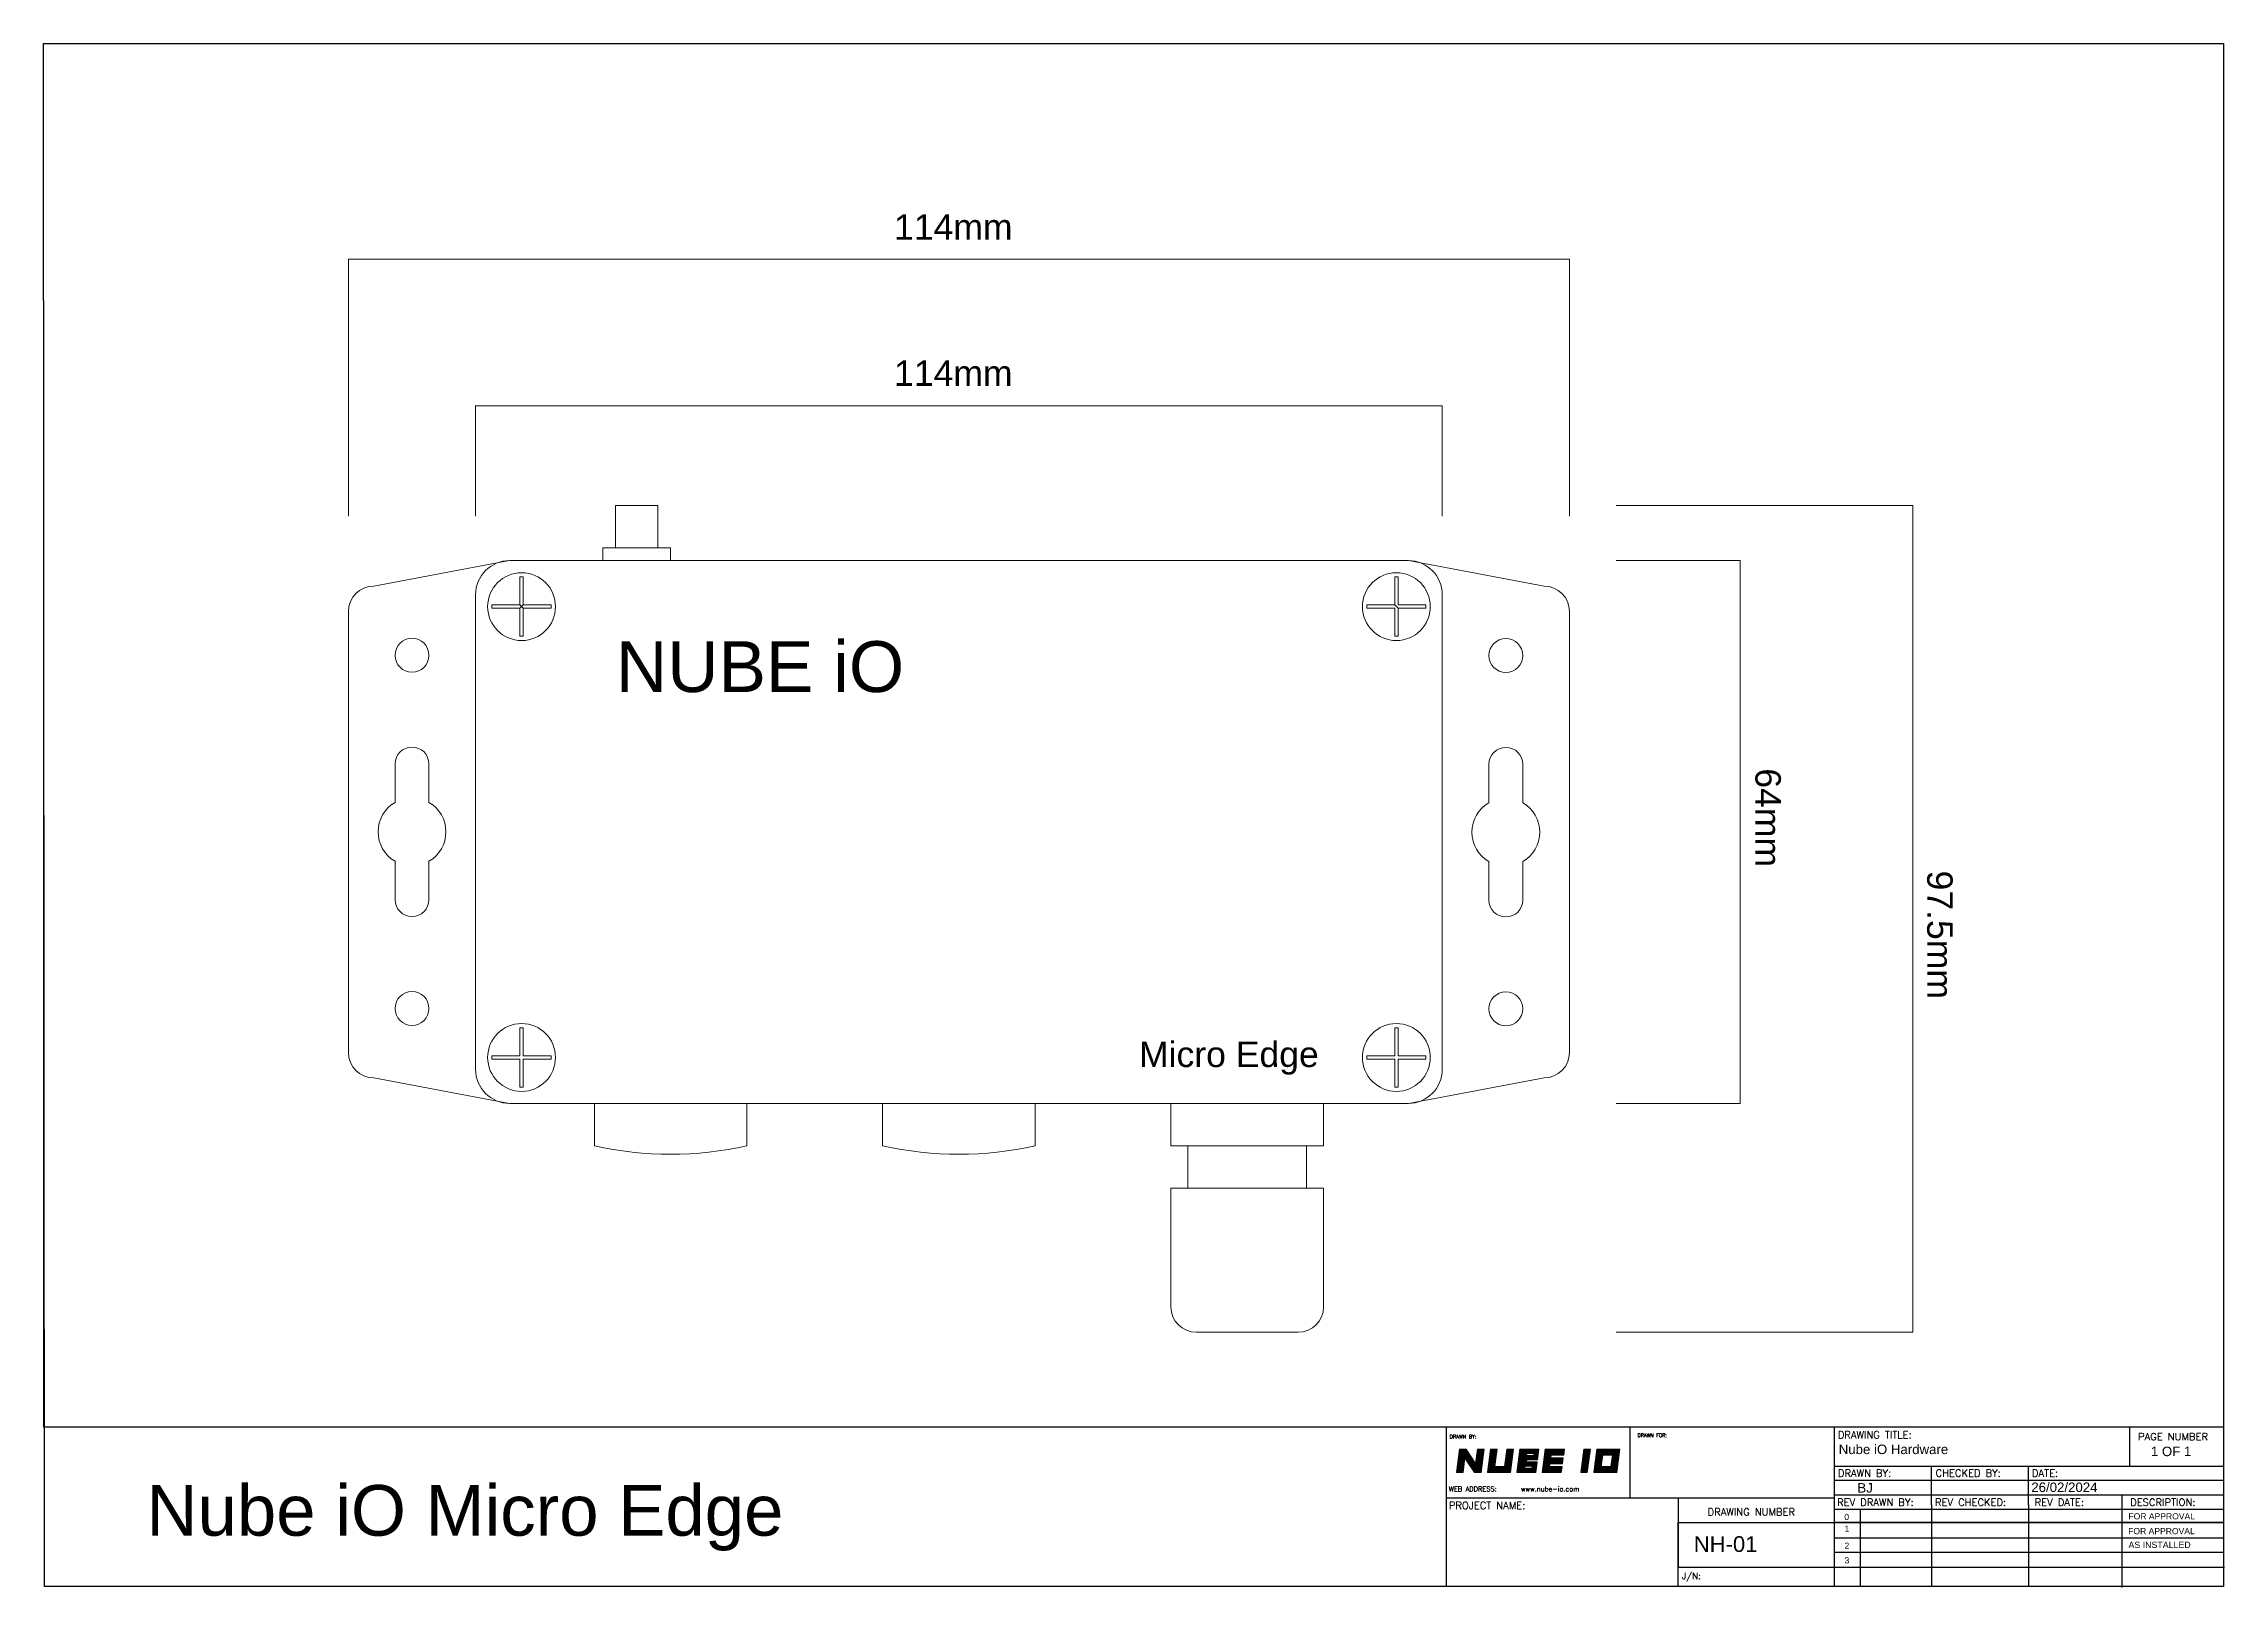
# Paper-space layout 'Layout1' of a CAD drawing. Header units: millimetres. Extents: x 1 to 406, y -15 to 272.
# The model-space entities are those that its viewports show. They can reach past a viewport. Long polylines and large blocks are cut down to what shows.
import ezdxf
from ezdxf.enums import TextEntityAlignment as Align

# ---------------------------------------------------------------- set-up
doc = ezdxf.new("R2010")
doc.units = ezdxf.units.MM
doc.layers.add('-24V WIRING', color=2, linetype='Continuous', lineweight=9)
doc.layers.add('-COMPONENTS', color=7, linetype='Continuous', lineweight=9)
for name, color, linetype in [('CABLE', 3, 'Continuous'), ('TITLE BLOCK', 1, 'Continuous'), ('TITLE BLOCK TEXT', 7, 'Continuous')]:
    doc.layers.add(name, color=color, linetype=linetype)
doc.styles.add('SIM0', font='SIMPLEX')
doc.styles.get("Standard").update_dxf_attribs({"font": 'arial.ttf'})
pattern_1 = [(45, (173.6992, 73.5636), (-0.50651437, 0.50651437), [])]

# ---------------------------------------------------------------- blocks, each defined once
blk = doc.blocks.new('MARTY TITLE BLOCK')
at = {"layer": '-COMPONENTS'}
h = blk.add_hatch(dxfattribs=at)
h.set_pattern_fill('ANSI31', color=256, scale=0.225612, style=0)
h.set_pattern_definition(pattern_1)
edge = h.paths.add_edge_path()
edge.add_line((1183.5, 96.1), (1186.1, 115.7))
edge.add_line((1186.1, 115.7), (1191.7, 115.7))
edge.add_line((1183.5, 96.1), (1189.1, 96.1))
edge.add_line((1189.1, 96.1), (1190.7, 108.2))
edge.add_line((1191.7, 115.7), (1199.6, 103.6))
edge.add_line((1199.6, 103.6), (1201.2, 115.7))
edge.add_line((1201.2, 115.7), (1206.7, 115.7))
edge.add_line((1204.2, 96.1), (1206.7, 115.7))
edge.add_line((1198.6, 96.1), (1204.2, 96.1))
edge.add_line((1190.7, 108.2), (1198.6, 96.1))
h = blk.add_hatch(dxfattribs=at)
h.set_pattern_fill('ANSI31', color=256, scale=0.225612, style=0)
h.set_pattern_definition(pattern_1)
edge = h.paths.add_edge_path()
edge.add_line((1209.5, 96.1), (1212.1, 115.7))
edge.add_line((1212.1, 115.7), (1217.6, 115.7))
edge.add_line((1215.7, 101.1), (1217.6, 115.7))
edge.add_line((1215.7, 101.1), (1223.9, 101.1))
edge.add_line((1223.9, 101.1), (1225.8, 115.7))
edge.add_line((1225.8, 115.7), (1231.3, 115.7))
edge.add_line((1228.7, 96.1), (1231.3, 115.7))
edge.add_line((1209.5, 96.1), (1228.7, 96.1))
h = blk.add_hatch(dxfattribs=at)
h.set_pattern_fill('ANSI31', color=256, scale=0.225612, style=0)
h.set_pattern_definition([(45, (173.7388, 73.5636), (-0.50651437, 0.50651437), [])])
h.paths.add_polyline_path([(1234.1, 96.1), (1236.7, 115.7), (1252.7, 115.7), (1251.5, 106.8), (1242.5, 106.8), (1242.3, 105), (1251.3, 105), (1250.1, 96.1)])
h.paths.add_polyline_path([(1242.5, 112.1), (1242.3, 110.4), (1248.2, 110.4), (1248.5, 112.1)])
h.paths.add_polyline_path([(1241.1, 101.4), (1240.9, 99.7), (1246.9, 99.7), (1247.1, 101.4)])
h = blk.add_hatch(dxfattribs=at)
h.set_pattern_fill('ANSI31', color=256, scale=0.225612, style=0)
h.set_pattern_definition(pattern_1)
h.paths.add_polyline_path([(1273.4, 110.7), (1274, 115.7), (1258, 115.7), (1255.4, 96.1), (1271.4, 96.1), (1272.1, 101.1), (1261.6, 101.1), (1261.9, 103.4), (1272.4, 103.4), (1273, 108.4), (1262.6, 108.4), (1262.9, 110.7)])
h = blk.add_hatch(dxfattribs=at)
h.set_pattern_fill('ANSI31', color=256, scale=0.225612, style=0)
h.set_pattern_definition(pattern_1)
h.paths.add_polyline_path([(1293.2, 96.1), (1295.8, 115.7), (1290.3, 115.7), (1287.7, 96.1)])
h = blk.add_hatch(dxfattribs=at)
h.set_pattern_fill('ANSI31', color=256, scale=0.225612, style=0)
h.set_pattern_definition(pattern_1)
h.paths.add_polyline_path([(1317.8, 96.1), (1320.4, 115.7), (1314.9, 115.7), (1306.7, 115.7), (1301.1, 115.7), (1298.6, 96.1)])
h.paths.add_polyline_path([(1304.8, 101.1), (1306.1, 110.7), (1314.2, 110.7), (1312.9, 101.1)])
for p, q in [((1183.5, 96.1), (1186.1, 115.7)), ((1186.1, 115.7), (1191.7, 115.7)), ((1191.7, 115.7), (1199.6, 103.6)), ((1199.6, 103.6), (1201.2, 115.7)), ((1201.2, 115.7), (1206.7, 115.7)), ((1204.2, 96.1), (1206.7, 115.7)), ((1209.5, 96.1), (1212.1, 115.7)), ((1212.1, 115.7), (1217.6, 115.7)), ((1215.7, 101.1), (1217.6, 115.7)), ((1223.9, 101.1), (1225.8, 115.7)), ((1225.8, 115.7), (1231.3, 115.7)), ((1228.7, 96.1), (1231.3, 115.7)), ((1234.1, 96.1), (1236.7, 115.7)), ((1236.7, 115.7), (1252.7, 115.7)), ((1242.5, 112.1), (1242.2, 110.4)), ((1242.2, 110.4), (1248.2, 110.4)), ((1242.5, 112.1), (1248.4, 112.1)), ((1248.4, 112.1), (1248.2, 110.4)), ((1251.5, 106.8), (1252.7, 115.7)), ((1255.4, 96.1), (1258, 115.7)), ((1258, 115.7), (1274, 115.7)), ((1262.9, 110.7), (1262.6, 108.4)), ((1262.9, 110.7), (1262.6, 108.4)), ((1273.4, 110.7), (1262.9, 110.7)), ((1273.4, 110.7), (1262.9, 110.7)), ((1274, 115.7), (1273.4, 110.7)), ((1273.4, 110.7), (1274, 115.7)), ((1274, 115.7), (1273.4, 110.7)), ((1287.7, 96.1), (1290.3, 115.7)), ((1290.3, 115.7), (1295.8, 115.7)), ((1293.2, 96.1), (1295.8, 115.7)), ((1298.6, 96.1), (1301.1, 115.7)), ((1301.1, 115.7), (1306.7, 115.7)), ((1304.8, 101.1), (1306.1, 110.7)), ((1314.2, 110.7), (1306.1, 110.7)), ((1306.7, 115.7), (1314.9, 115.7)), ((1312.9, 101.1), (1314.2, 110.7)), ((1314.9, 115.7), (1320.4, 115.7)), ((1317.8, 96.1), (1320.4, 115.7)), ((1183.5, 96.1), (1189.1, 96.1)), ((1189.1, 96.1), (1190.7, 108.2)), ((1190.7, 108.2), (1198.6, 96.1)), ((1198.6, 96.1), (1204.2, 96.1)), ((1209.5, 96.1), (1228.7, 96.1)), ((1215.7, 101.1), (1223.9, 101.1)), ((1234.1, 96.1), (1250.1, 96.1)), ((1241.1, 101.4), (1240.9, 99.7)), ((1240.9, 99.7), (1246.8, 99.7)), ((1241.1, 101.4), (1247, 101.4)), ((1242.5, 106.8), (1242.3, 105)), ((1242.3, 105), (1251.3, 105)), ((1242.5, 106.8), (1251.5, 106.8)), ((1247, 101.4), (1246.8, 99.7)), ((1250.1, 96.1), (1251.3, 105)), ((1271.4, 96.1), (1255.4, 96.1)), ((1255.4, 96.1), (1271.4, 96.1)), ((1271.4, 96.1), (1261, 96.1)), ((1261.9, 103.4), (1261.6, 101.1)), ((1261.9, 103.4), (1261.6, 101.1)), ((1261.6, 101.1), (1272.1, 101.1)), ((1261.6, 101.1), (1272.1, 101.1)), ((1272.4, 103.4), (1261.9, 103.4)), ((1272.4, 103.4), (1261.9, 103.4)), ((1262.6, 108.4), (1273, 108.4)), ((1262.6, 108.4), (1273, 108.4)), ((1271.4, 96.1), (1272.1, 101.1)), ((1272.1, 101.1), (1271.4, 96.1)), ((1272.1, 101.1), (1271.4, 96.1)), ((1273, 108.4), (1272.4, 103.4)), ((1273, 108.4), (1272.4, 103.4)), ((1272.4, 103.4), (1273, 108.4)), ((1287.7, 96.1), (1293.2, 96.1)), ((1298.6, 96.1), (1317.8, 96.1)), ((1304.8, 101.1), (1312.9, 101.1))]:
    blk.add_line(p, q, dxfattribs=at)
at = {"color": 1, "ltscale": 4}
for p, q in [((1175, 134.2), (1175, 0.6)), ((1329.2, 74.7), (1329.2, 133.8)), ((1500, 133.5), (1500, 0.3)), ((1826, 16.7), (1500, 16.7)), ((1825.4, 16.6), (1500, 16.6))]:
    blk.add_line(p, q, dxfattribs=at)
at = {"color": 1}
for p, q in [((1747.4, 133.8), (1747.4, 101.4)), ((1369.3, 74.6), (1369.3, 16.5)), ((1740.9, 77.4), (1740.9, -0.1)), ((1521.9, 65.1), (1521.9, 0.4)), ((1581.4, 69.2), (1581.4, 0.3)), ((1662.7, 69.2), (1662.7, 0.4)), ((1369.3, 0.4), (1369.3, 54.2)), ((1369.3, 54.2), (1500.1, 54.2)), ((1500, 54.2), (1826.1, 54.2)), ((1826.3, 54.2), (1500, 54.2)), ((1500.3, 41.4), (1826.3, 41.4)), ((1500.3, 29.5), (1826.1, 29.5)), ((1825.2, 16.5), (1500, 16.5))]:
    blk.add_line(p, q, dxfattribs=at)
at = {"color": 7}
blk.add_line((1500, 54.2), (1500, 54.2), dxfattribs=at)
blk.add_line((1500, 54.2), (1500, 54.2), dxfattribs=at)
at = {"layer": 'CABLE', "color": 1}
for p, q in [((1826.3, 134.1), (1826.3, 16.6)), ((1826.3, 16.6), (1825.2, 16.6)), ((1826.9, 16.7), (1825.9, 16.7))]:
    blk.add_line(p, q, dxfattribs=at)
at = {"layer": 'TITLE BLOCK'}
for p, q in [((1826.3, 134.1), (0.6, 134.1)), ((1500, 101.4), (1826.1, 101.4)), ((1581.4, 69.2), (1581.4, 101.7)), ((1662.7, 69.2), (1662.7, 101.7)), ((1500.1, 74.7), (1174.8, 74.7)), ((1826.1, 89.5), (1500, 89.5)), ((1826.1, 77.3), (1500, 77.3)), ((1826.1, 65.1), (1500, 65.1))]:
    blk.add_line(p, q, dxfattribs=at)
blk.add_lwpolyline([(-0.1, 1293.1), (1826.3, 1293.1), (1826.3, 0.6), (0.6, 0.6)], close=True, dxfattribs=at)
for s, p in [('0', (1508.5, 56.4)), ('2', (1508.7, 32.3)), ('1', (1508.7, 46.6)), ('3', (1508.7, 20))]:
    blk.add_text(s, height=5.13).set_placement(p)
at = {"color": 7, "linetype": 'Continuous'}
for p in [(1746.5, 56.9), (1746.3, 44.5)]:
    blk.add_text('FOR APPROVAL', height=5.135, dxfattribs=at).set_placement(p)
at = {"layer": 'TITLE BLOCK TEXT', "style": 'SIM0'}
for s, height, p in [('DRAWING TITLE:', 6.1, (1503, 127.7)), ('PAGE NUMBER', 6.1, (1754.6, 126.2)), ('DRAWN BY:', 3.05, (1177.9, 126.2)), ('DRAWN BY:', 6.1, (1503.1, 95.6)), ('CHECKED BY:', 6.1, (1585, 95.7)), ('DATE:', 6.1, (1665.7, 95.6)), ('WEB ADDRESS:', 4.067, (1177.2, 82.4)), ('www.nube-io.com', 4.067, (1237.6, 82.4)), ('REV DRAWN BY:', 6.1, (1502.5, 71.2)), ('REV CHECKED:', 6.1, (1584.5, 71.2)), ('REV DATE:', 6.1, (1668, 71.2)), ('DESCRIPTION:', 6.1, (1748, 71.2)), ('PROJECT NAME:', 6.1, (1177.2, 68.6)), ('DRAWING NUMBER', 6.1, (1394, 63.1))]:
    blk.add_text(s, height=height, dxfattribs=at).set_placement(p, align=Align.MIDDLE_LEFT)

msp = doc.modelspace()

# ---------------------------------------------------------------- linework, layer by layer
at = {"layer": '-COMPONENTS'}
for p, q in [((31037.13, 8552.27), (31181.13, 8552.27)), ((31037.13, 8552.27), (31037.13, 8521.99)), ((31181.13, 8552.27), (31181.13, 8521.99)), ((31052.13, 8534.99), (31166.13, 8534.99)), ((31052.13, 8534.99), (31052.13, 8521.99)), ((31166.13, 8534.99), (31166.13, 8521.99)), ((31068.63, 8518.23), (31068.63, 8523.23)), ((31068.63, 8523.23), (31073.63, 8523.23)), ((31073.63, 8523.23), (31073.63, 8518.23)), ((31186.65, 8523.23), (31221.64, 8523.23)), ((31221.64, 8523.23), (31221.64, 8425.73)), ((31067.13, 8516.73), (31067.13, 8518.23)), ((31067.13, 8518.23), (31068.63, 8518.23)), ((31073.63, 8518.23), (31068.63, 8518.23)), ((31071.13, 8518.23), (31075.13, 8518.23)), ((31075.13, 8518.23), (31075.13, 8516.73)), ((31040.13, 8513.73), (31056.13, 8516.73)), ((31056.13, 8516.73), (31162.13, 8516.73)), ((31075.13, 8516.73), (31067.13, 8516.73)), ((31162.13, 8516.73), (31178.13, 8513.73)), ((31186.65, 8516.73), (31201.26, 8516.73)), ((31201.26, 8452.73), (31201.26, 8516.73)), ((31057.35, 8511.51), (31057.35, 8514.81)), ((31057.35, 8514.81), (31057.75, 8514.81)), ((31057.75, 8511.51), (31057.75, 8514.81)), ((31160.52, 8511.51), (31160.52, 8514.81)), ((31160.52, 8514.81), (31160.92, 8514.81)), ((31160.92, 8511.51), (31160.92, 8514.81)), ((31037.13, 8510.73), (31037.13, 8458.73)), ((31052.13, 8456.73), (31052.13, 8512.73)), ((31057.35, 8511.51), (31054.05, 8511.51)), ((31054.05, 8511.51), (31054.05, 8511.11)), ((31057.35, 8511.11), (31054.05, 8511.11)), ((31057.35, 8511.51), (31057.75, 8511.11)), ((31057.75, 8511.51), (31057.35, 8511.11)), ((31057.35, 8511.11), (31057.35, 8507.82)), ((31057.75, 8511.51), (31061.04, 8511.51)), ((31057.75, 8511.11), (31057.75, 8507.82)), ((31057.75, 8511.11), (31061.04, 8511.11)), ((31061.04, 8511.51), (31061.04, 8511.11)), ((31160.52, 8511.51), (31157.22, 8511.51)), ((31157.22, 8511.51), (31157.22, 8511.11)), ((31160.52, 8511.11), (31157.22, 8511.11)), ((31160.52, 8511.51), (31160.92, 8511.11)), ((31160.52, 8511.11), (31160.52, 8507.82)), ((31160.92, 8511.51), (31164.21, 8511.51)), ((31160.92, 8511.11), (31164.21, 8511.11)), ((31160.92, 8511.11), (31160.92, 8507.82)), ((31164.21, 8511.51), (31164.21, 8511.11)), ((31166.13, 8512.73), (31166.13, 8456.73)), ((31181.13, 8510.73), (31181.13, 8458.73)), ((31057.35, 8507.82), (31057.75, 8507.82)), ((31160.52, 8507.82), (31160.92, 8507.82)), ((31042.63, 8492.75), (31042.63, 8488.21)), ((31046.63, 8492.75), (31046.63, 8488.21)), ((31171.63, 8492.71), (31171.63, 8488.17)), ((31175.63, 8492.71), (31175.63, 8488.17)), ((31042.63, 8481.28), (31042.63, 8476.75)), ((31046.63, 8481.28), (31046.63, 8476.75)), ((31171.63, 8481.25), (31171.63, 8476.71)), ((31175.63, 8481.25), (31175.63, 8476.71)), ((31057.35, 8458.34), (31057.35, 8461.64)), ((31057.35, 8461.64), (31057.75, 8461.64)), ((31057.75, 8458.34), (31057.75, 8461.64)), ((31160.52, 8458.34), (31160.52, 8461.64)), ((31160.52, 8461.64), (31160.92, 8461.64)), ((31160.92, 8458.34), (31160.92, 8461.64)), ((31057.35, 8458.34), (31054.05, 8458.34)), ((31054.05, 8458.34), (31054.05, 8457.94)), ((31057.35, 8457.94), (31054.05, 8457.94)), ((31057.35, 8457.94), (31057.35, 8454.65)), ((31057.75, 8458.34), (31061.04, 8458.34)), ((31057.75, 8457.94), (31061.04, 8457.94)), ((31057.75, 8457.94), (31057.75, 8454.65)), ((31061.04, 8458.34), (31061.04, 8457.94)), ((31160.52, 8458.34), (31157.22, 8458.34)), ((31157.22, 8458.34), (31157.22, 8457.94)), ((31160.52, 8457.94), (31157.22, 8457.94)), ((31160.52, 8457.94), (31160.52, 8454.65)), ((31160.92, 8458.34), (31164.21, 8458.34)), ((31160.92, 8457.94), (31164.21, 8457.94)), ((31160.92, 8457.94), (31160.92, 8454.65)), ((31164.21, 8458.34), (31164.21, 8457.94)), ((31040.13, 8455.73), (31056.13, 8452.73)), ((31057.35, 8454.65), (31057.75, 8454.65)), ((31160.52, 8454.65), (31160.92, 8454.65)), ((31178.13, 8455.73), (31162.13, 8452.73)), ((31162.13, 8452.73), (31056.13, 8452.73)), ((31066.13, 8447.73), (31066.13, 8452.73)), ((31066.13, 8452.73), (31084.13, 8452.73)), ((31066.13, 8452.73), (31084.13, 8452.73)), ((31084.13, 8452.73), (31084.13, 8447.73)), ((31100.13, 8447.73), (31100.13, 8452.73)), ((31100.13, 8452.73), (31118.13, 8452.73)), ((31100.13, 8452.73), (31118.13, 8452.73)), ((31118.13, 8452.73), (31118.13, 8447.73)), ((31134.13, 8452.73), (31152.13, 8452.73)), ((31134.13, 8447.73), (31134.13, 8452.73)), ((31152.13, 8452.73), (31152.13, 8447.73)), ((31162.13, 8452.73), (31152.13, 8452.73)), ((31186.65, 8452.73), (31201.26, 8452.73)), ((31152.13, 8447.73), (31134.13, 8447.73)), ((31134.13, 8447.73), (31136.13, 8447.73)), ((31136.13, 8447.73), (31136.13, 8442.73)), ((31152.13, 8447.73), (31150.13, 8447.73)), ((31150.13, 8447.73), (31150.13, 8442.73)), ((31152.13, 8442.73), (31134.13, 8442.73)), ((31134.13, 8442.73), (31134.13, 8428.73)), ((31152.13, 8442.73), (31152.13, 8428.73)), ((31149.13, 8425.73), (31137.13, 8425.73)), ((31186.65, 8425.73), (31221.64, 8425.73))]:
    msp.add_line(p, q, dxfattribs=at)
for centre, radius in [((31057.55, 8511.31), 4), ((31160.72, 8511.31), 4), ((31044.63, 8505.57), 2), ((31173.63, 8505.54), 2), ((31044.63, 8463.92), 2), ((31173.63, 8463.88), 2), ((31057.55, 8458.14), 4), ((31160.72, 8458.14), 4)]:
    msp.add_circle(centre, radius, dxfattribs=at)
for centre, radius, start, end in [((31056.13, 8512.73), 4, 90, 180), ((31162.13, 8512.73), 4, 0, 90), ((31040.13, 8510.73), 3, 90, 180), ((31178.13, 8510.73), 3, 0, 90), ((31044.63, 8492.75), 2, 0, 180), ((31173.63, 8492.71), 2, 0, 180), ((31044.63, 8484.75), 4, 120, 240), ((31044.63, 8484.75), 4, 300, 60), ((31173.63, 8484.71), 4, 120, 240), ((31173.63, 8484.71), 4, 300, 60), ((31044.63, 8476.75), 2, 180, 0), ((31173.63, 8476.71), 2, 180, 0), ((31040.13, 8458.73), 3, 180, 270), ((31056.13, 8456.73), 4, 180, 270), ((31162.13, 8456.73), 4, 270, 0), ((31178.13, 8458.73), 3, 270, 0), ((31075.13, 8487.73), 41, 257.3196, 282.6804), ((31109.13, 8487.73), 41, 257.3196, 282.6804), ((31137.13, 8428.73), 3, 180, 270), ((31149.13, 8428.73), 3, 270, 0)]:
    msp.add_arc(centre, radius, start, end, dxfattribs=at)

# ---------------------------------------------------------------- texts
for s, height, rotation, p in [('114mm', 3, 360, (31101.48, 8554.58)), ('114mm', 3, 360, (31101.48, 8537.34)), ('NUBE iO', 6, 360, (31068.68, 8501.23)), ('64mm', 3, 270, (31203.06, 8492.24)), ('97.5mm', 3, 270, (31223.32, 8480.18)), ('Micro Edge', 3, 360, (31130.37, 8457.01))]:
    msp.add_text(s, height=height, rotation=rotation, dxfattribs=at).set_placement(p)

psp = doc.layouts.get("Layout1")

# ---------------------------------------------------------------- linework, layer by layer
for p, q in [((333.33, -10.85), (304.36, -10.85)), ((350.68, -10.81), (350.68, -10.85))]:
    psp.add_line(p, q)

# ---------------------------------------------------------------- block references
at = {"xscale": 0.2216189861866541, "yscale": 0.2216189861866541, "zscale": 0.2216189861866541}
psp.add_blockref('MARTY TITLE BLOCK', (0.89, -14.5), dxfattribs=at)
at = {"lineweight": 18, "xscale": 0.2216189861866541, "yscale": 0.2216189861866541, "zscale": 0.2216189861866541}
psp.add_blockref('MARTY TITLE BLOCK', (0.89, -14.5), dxfattribs=at)

# ---------------------------------------------------------------- texts
for s, height, p in [('Nube iO Hardware', 1.7577, (334.16, 10.23)), ('1 OF 1', 1.758, (392.12, 9.85)), ('BJ', 1.758, (337.63, 3.08)), ('26/02/2024', 1.758, (369.92, 3.19)), ('NH-01', 2.93, (307.25, -7.94)), ('AS INSTALLED', 1.1718, (387.96, -7.21))]:
    psp.add_text(s, height=height).set_placement(p)
at = {"color": 7, "linetype": 'Continuous'}
psp.add_text('Nube iO Micro Edge', height=9.4031, dxfattribs=at).set_placement((19.97, -4.92))
at = {"layer": 'TITLE BLOCK TEXT', "style": 'SIM0'}
for s, height, p in [('DRAWN FOR:', 0.659, (296.81, 13.73)), ('J/N:', 1.172, (305.04, -12.42))]:
    psp.add_text(s, height=height, dxfattribs=at).set_placement(p, align=Align.MIDDLE_LEFT)

# ---------------------------------------------------------------- viewports
at = {"layer": '-24V WIRING'}
psp.add_viewport(center=(203.25, 143.65), size=(404.75, 256.8625), view_center_point=(31129.73, 8496.12), view_height=163.1611, dxfattribs=at)

doc.saveas('drawing.dxf')
